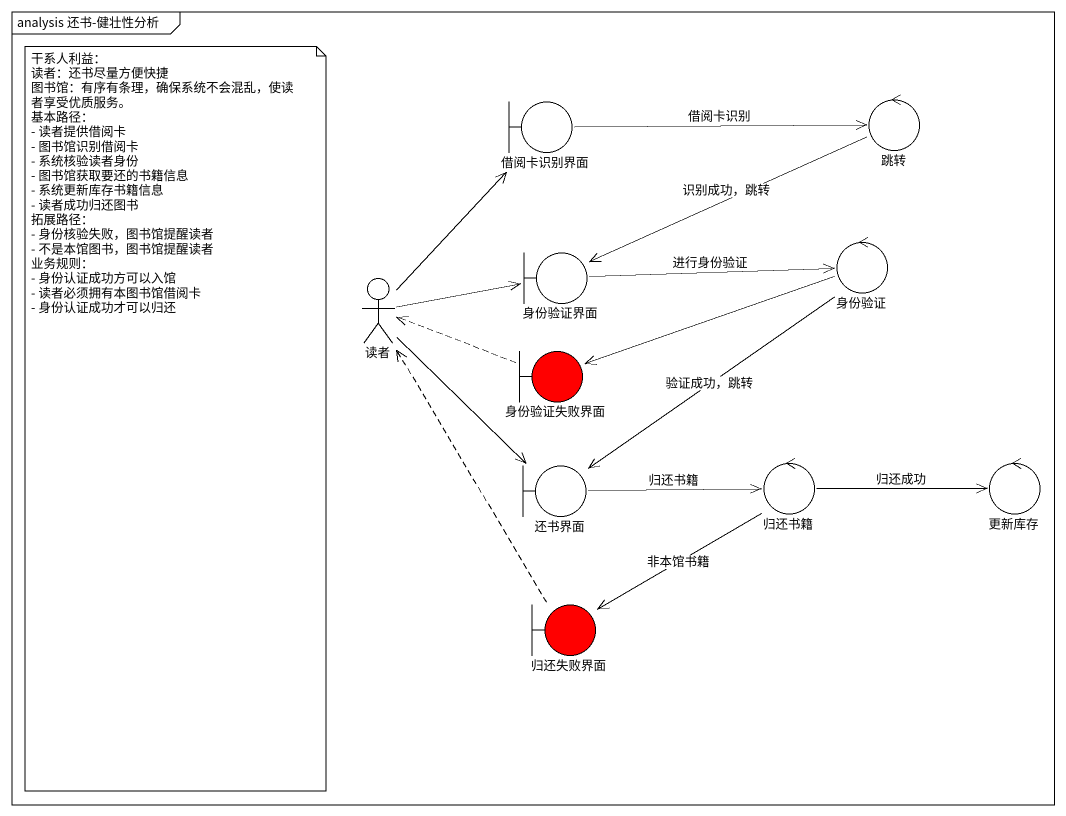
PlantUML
@startuml
mainframe analysis 还书-健壮性分析
boundary 借阅卡识别界面
control 跳转
boundary 身份验证界面
control 身份验证
actor 读者
boundary 身份验证失败界面 #FF0000
boundary 还书界面
control 归还书籍
control 更新库存
boundary 归还失败界面 #FF0000
借阅卡识别界面 -right-> 跳转 : 借阅卡识别
跳转 -left-> 身份验证界面 : 识别成功，跳转
身份验证界面 -right-> 身份验证 : 进行身份验证
身份验证 -left-> 身份验证失败界面
身份验证 --> 还书界面 : 验证成功，跳转
读者 -up-> 借阅卡识别界面
读者 -right-> 身份验证界面
读者 --> 还书界面
身份验证失败界面 .left.> 读者
还书界面 -right-> 归还书籍 : 归还书籍
归还书籍 -right-> 更新库存 : 归还成功
归还书籍 --> 归还失败界面 : 非本馆书籍
归还失败界面 .up.> 读者
note as N1
  干系人利益：
  读者：还书尽量方便快捷
  图书馆：有序有条理，确保系统不会混乱，使读者享受优质服务。
  基本路径：
  - 读者提供借阅卡
  - 图书馆识别借阅卡
  - 系统核验读者身份
  - 图书馆获取要还的书籍信息
  - 系统更新库存书籍信息
  - 读者成功归还图书
  拓展路径：
  - 身份核验失败，图书馆提醒读者
  - 不是本馆图书，图书馆提醒读者
  业务规则：
  - 身份认证成功方可以入馆
  - 读者必须拥有本图书馆借阅卡
  - 身份认证成功才可以归还
end note
@enduml
